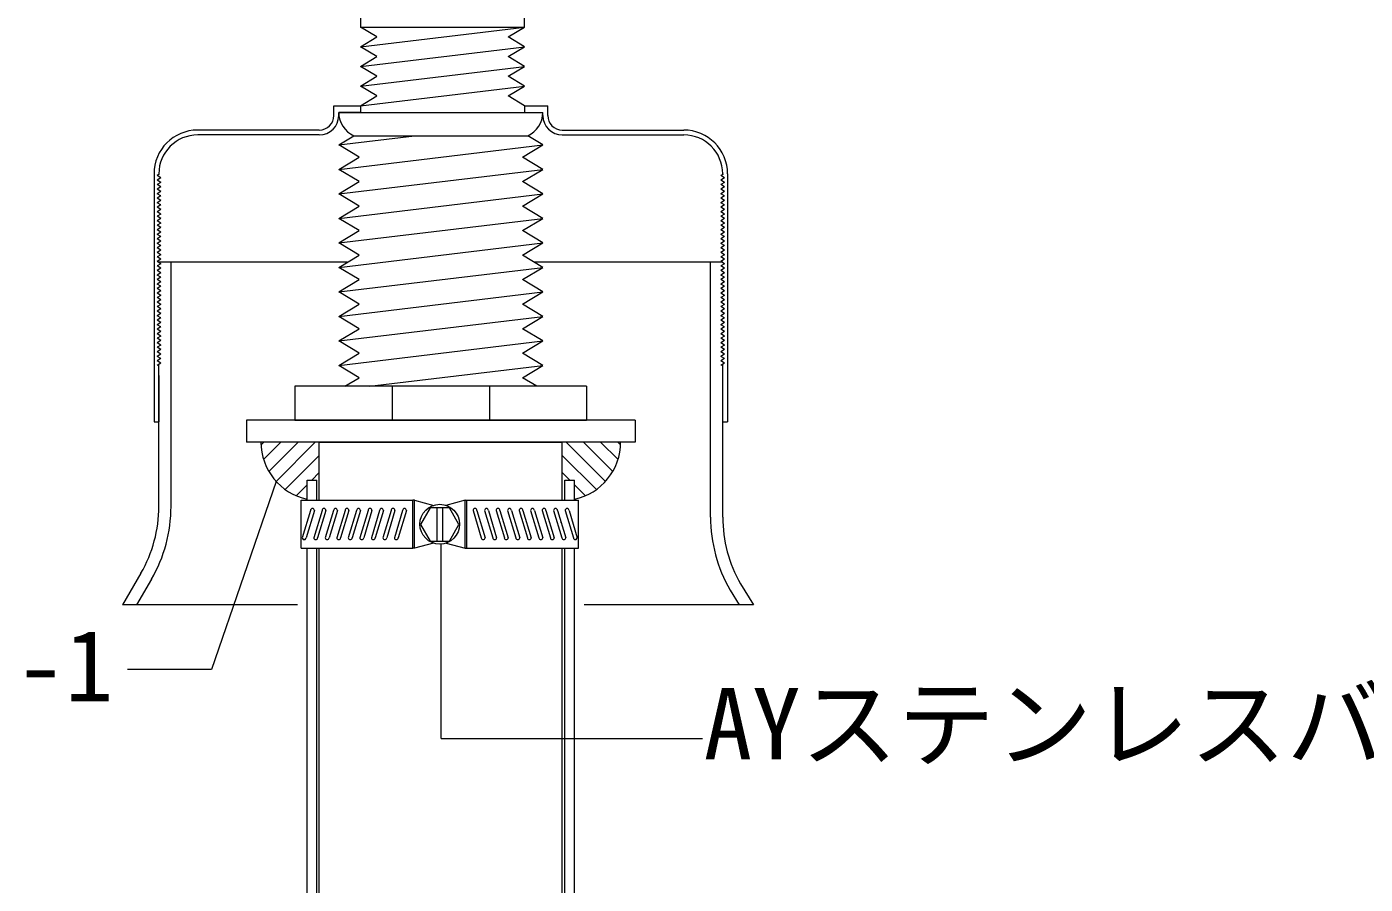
# Model space of a CAD drawing. Units: millimetres, scale not verified. Extents: x -675 to 675, y -471 to 460.
# Drawn here: x -90 to 185.3, y 49.8 to 226.1 of the extents above; entities that cross this region are included whole.
import ezdxf
from ezdxf.enums import TextEntityAlignment as Align

# ---------------------------------------------------------------- set-up
doc = ezdxf.new("R2010")
doc.units = ezdxf.units.MM
doc.header["$LTSCALE"] = 5
for name, color, linetype, lineweight in [('1-4_リベットルーフ', 7, 'Continuous', 9), ('1-7_設備', 7, 'Continuous', 9), ('1-8_下地など', 7, 'Continuous', 9), ('1-9_下地鋼板', 7, 'Continuous', 9), ('1-B_その他', 7, 'Continuous', 9), ('1-D_設備②', 7, 'Continuous', 9), ('E-E', 7, 'Continuous', 9)]:
    doc.layers.add(name, color=color, linetype=linetype, lineweight=lineweight)
doc.styles.add('ＭＳ ゴシック', font='')
doc.styles.get('ＭＳ ゴシック').set_extended_font_data('MS Gothic')

msp = doc.modelspace()

# ---------------------------------------------------------------- linework, layer by layer
at = {"layer": '1-4_リベットルーフ'}
for p, q in [((-32.343, 132.874), (-30.343, 132.874)), ((-32.343, 128.677), (-32.343, 132.874)), ((-30.343, 128.677), (-30.343, 132.874)), ((20.657, 132.874), (22.657, 132.874)), ((20.657, 128.677), (20.657, 132.874)), ((22.657, 128.677), (22.657, 132.874)), ((-32.343, -38.84), (-32.343, 118.879)), ((-32.343, -44.199), (-32.343, 118.879)), ((-30.343, -40.84), (-30.343, 118.879)), ((-30.343, -44.34), (-30.343, 118.879)), ((20.657, -40.84), (20.657, 118.879)), ((20.657, -44.314), (20.657, 118.879)), ((22.657, -38.84), (22.657, 118.879)), ((22.657, -44.314), (22.657, 118.879))]:
    msp.add_line(p, q, dxfattribs=at)
at = {"layer": '1-7_設備'}
for p, q in [((-29.843, 128.677), (-29.843, 140.677)), ((-29.843, 140.677), (20.157, 140.677)), ((20.157, 128.677), (20.157, 140.677)), ((-29.843, -44.34), (-29.843, 118.879)), ((20.157, -44.34), (20.157, 118.879))]:
    msp.add_line(p, q, dxfattribs=at)
at = {"layer": '1-8_下地など'}
for p, q in [((-21.343, 240.336), (-21.343, 226.036)), ((-21.343, 226.036), (12.357, 226.036)), ((-21.343, 217.948), (12.357, 221.992)), ((8.987, 219.97), (12.357, 221.992)), ((-21.343, 217.948), (-17.973, 219.97)), ((-17.973, 215.926), (-21.343, 217.948)), ((-21.343, 213.904), (12.357, 217.948)), ((12.357, 217.948), (8.987, 219.97)), ((8.987, 215.926), (12.357, 217.948)), ((-21.343, 213.904), (-17.973, 215.926)), ((12.357, 213.904), (8.987, 215.926)), ((-17.973, 211.882), (-21.343, 213.904)), ((-21.343, 209.86), (12.357, 213.904)), ((-21.343, 209.86), (-17.973, 211.882)), ((-25.843, 201.82), (-10.256, 203.691)), ((-25.843, 201.82), (-22.726, 203.691)), ((-21.643, 199.3), (-25.843, 201.82)), ((-25.843, 196.78), (16.157, 201.82)), ((16.157, 201.82), (13.04, 203.691)), ((-25.843, 196.78), (-21.643, 199.3)), ((-25.843, 191.74), (16.157, 196.78)), ((-21.643, 194.26), (-25.843, 196.78)), ((-25.843, 191.74), (-21.643, 194.26)), ((-25.843, 186.7), (16.157, 191.74)), ((-21.643, 189.22), (-25.843, 191.74)), ((-25.843, 186.7), (-21.643, 189.22)), ((-25.843, 181.66), (16.157, 186.7)), ((-21.643, 184.18), (-25.843, 186.7)), ((-25.843, 181.66), (-21.643, 184.18)), ((-25.843, 176.62), (16.157, 181.66)), ((-21.643, 179.14), (-25.843, 181.66)), ((-25.843, 176.62), (-21.643, 179.14)), ((-25.843, 171.58), (16.157, 176.62)), ((-21.643, 174.1), (-25.843, 176.62)), ((-25.843, 171.58), (-21.643, 174.1)), ((-25.843, 166.54), (16.157, 171.58)), ((-21.643, 169.06), (-25.843, 171.58)), ((-25.843, 166.54), (-21.643, 169.06)), ((-25.843, 161.5), (16.157, 166.54)), ((-21.643, 164.02), (-25.843, 166.54)), ((-25.843, 161.5), (-21.643, 164.02)), ((-25.843, 156.46), (16.157, 161.5)), ((-21.643, 158.98), (-25.843, 161.5)), ((-25.843, 156.46), (-21.643, 158.98)), ((-21.643, 153.94), (-25.843, 156.46)), ((-19.536, 152.177), (16.157, 156.46)), ((11.957, 153.94), (16.157, 156.46)), ((25.157, 152.177), (-34.843, 152.177)), ((-34.843, 152.177), (-34.843, 145.177)), ((-24.582, 152.177), (-21.643, 153.94)), ((-14.843, 152.177), (-14.843, 145.177)), ((5.157, 152.177), (5.157, 145.177)), ((14.896, 152.177), (11.957, 153.94)), ((25.157, 152.177), (25.157, 145.177)), ((-34.843, 145.177), (25.157, 145.177))]:
    msp.add_line(p, q, dxfattribs=at)
for points in [[(12.357, 226.036), (12.357, 240.336), (-21.343, 240.336)], [(-17.973, 219.97), (-21.343, 221.992), (12.357, 226.036)], [(-21.343, 221.992), (-17.973, 224.014), (-21.343, 226.036)], [(12.357, 221.992), (8.987, 224.014), (12.357, 226.036)], [(12.357, 209.86), (8.987, 211.882), (12.357, 213.904)], [(16.157, 196.78), (11.957, 199.3), (16.157, 201.82)], [(16.157, 191.74), (11.957, 194.26), (16.157, 196.78)], [(16.157, 186.7), (11.957, 189.22), (16.157, 191.74)], [(16.157, 181.66), (11.957, 184.18), (16.157, 186.7)], [(16.157, 176.62), (11.957, 179.14), (16.157, 181.66)], [(16.157, 171.58), (11.957, 174.1), (16.157, 176.62)], [(16.157, 166.54), (11.957, 169.06), (16.157, 171.58)], [(16.157, 161.5), (11.957, 164.02), (16.157, 166.54)], [(16.157, 156.46), (11.957, 158.98), (16.157, 161.5)]]:
    msp.add_lwpolyline(points, dxfattribs=at)
at = {"layer": '1-9_下地鋼板'}
for p, q in [((-26.843, 207.86), (-26.843, 209.86)), ((-26.843, 209.86), (-25.843, 209.86)), ((-25.843, 209.86), (-21.343, 209.86)), ((-21.343, 209.86), (-21.343, 208.503)), ((12.357, 209.86), (12.357, 208.503)), ((12.357, 209.86), (16.157, 209.86)), ((16.157, 209.86), (17.157, 209.86)), ((17.157, 207.86), (17.157, 209.86)), ((-25.843, 207.86), (-25.843, 208.503)), ((-21.343, 208.503), (-25.843, 208.503)), ((12.357, 208.503), (16.157, 208.503)), ((16.157, 207.86), (16.157, 208.503)), ((-29.843, 204.86), (-54.843, 204.86)), ((-29.843, 203.86), (-54.843, 203.86)), ((20.157, 204.86), (45.157, 204.86)), ((20.157, 203.86), (45.157, 203.86)), ((-63.843, 195.86), (-63.843, 144.86)), ((-62.843, 195.731), (-63.225, 195.499)), ((-62.843, 195.86), (-62.843, 195.731)), ((53.157, 195.731), (52.775, 195.499)), ((53.157, 195.86), (53.157, 195.731)), ((53.157, 195.86), (53.157, 195.731)), ((54.157, 195.86), (54.157, 144.86)), ((-62.461, 195.034), (-63.225, 195.499)), ((-62.461, 195.034), (-63.225, 194.569)), ((-62.461, 194.105), (-63.225, 194.569)), ((-62.461, 194.105), (-63.225, 193.64)), ((-62.461, 193.176), (-63.225, 193.64)), ((-62.461, 193.176), (-63.225, 192.711)), ((53.539, 195.034), (52.775, 195.499)), ((53.539, 195.034), (52.775, 194.569)), ((53.539, 194.105), (52.775, 194.569)), ((53.539, 194.105), (52.775, 193.64)), ((53.539, 193.176), (52.775, 193.64)), ((53.539, 193.176), (52.775, 192.711)), ((-62.461, 192.246), (-63.225, 192.711)), ((-62.461, 192.246), (-63.225, 191.782)), ((-62.461, 191.317), (-63.225, 191.782)), ((-62.461, 191.317), (-63.225, 190.852)), ((-62.461, 190.388), (-63.225, 190.852)), ((-62.461, 190.388), (-63.225, 189.923)), ((53.539, 192.246), (52.775, 192.711)), ((53.539, 192.246), (52.775, 191.782)), ((53.539, 191.317), (52.775, 191.782)), ((53.539, 191.317), (52.775, 190.852)), ((53.539, 190.388), (52.775, 190.852)), ((53.539, 190.388), (52.775, 189.923)), ((-62.461, 189.458), (-63.225, 189.923)), ((-62.461, 189.458), (-63.225, 188.994)), ((-62.461, 188.529), (-63.225, 188.994)), ((-62.461, 188.529), (-63.225, 188.064)), ((-62.461, 187.6), (-63.225, 188.064)), ((-62.461, 187.6), (-63.225, 187.135)), ((53.539, 189.458), (52.775, 189.923)), ((53.539, 189.458), (52.775, 188.994)), ((53.539, 188.529), (52.775, 188.994)), ((53.539, 188.529), (52.775, 188.064)), ((53.539, 187.6), (52.775, 188.064)), ((53.539, 187.6), (52.775, 187.135)), ((-62.461, 186.671), (-63.225, 187.135)), ((-62.461, 186.671), (-63.225, 186.206)), ((-62.461, 185.741), (-63.225, 186.206)), ((-62.461, 185.741), (-63.225, 185.277)), ((-62.461, 184.812), (-63.225, 185.277)), ((-62.461, 184.812), (-63.225, 184.347)), ((53.539, 186.671), (52.775, 187.135)), ((53.539, 186.671), (52.775, 186.206)), ((53.539, 185.741), (52.775, 186.206)), ((53.539, 185.741), (52.775, 185.277)), ((53.539, 184.812), (52.775, 185.277)), ((53.539, 184.812), (52.775, 184.347)), ((-62.461, 183.883), (-63.225, 184.347)), ((-62.461, 183.883), (-63.225, 183.418)), ((-62.461, 182.953), (-63.225, 183.418)), ((-62.461, 182.953), (-63.225, 182.489)), ((-62.461, 182.024), (-63.225, 182.489)), ((-62.461, 182.024), (-63.225, 181.56)), ((53.539, 183.883), (52.775, 184.347)), ((53.539, 183.883), (52.775, 183.418)), ((53.539, 182.953), (52.775, 183.418)), ((53.539, 182.953), (52.775, 182.489)), ((53.539, 182.024), (52.775, 182.489)), ((53.539, 182.024), (52.775, 181.56)), ((-62.461, 181.095), (-63.225, 181.56)), ((-62.461, 181.095), (-63.225, 180.63)), ((-62.461, 180.166), (-63.225, 180.63)), ((-62.461, 180.166), (-63.225, 179.701)), ((-62.461, 179.236), (-63.225, 179.701)), ((-62.461, 179.236), (-63.225, 178.772)), ((53.539, 181.095), (52.775, 181.56)), ((53.539, 181.095), (52.775, 180.63)), ((53.539, 180.166), (52.775, 180.63)), ((53.539, 180.166), (52.775, 179.701)), ((53.539, 179.236), (52.775, 179.701)), ((53.539, 179.236), (52.775, 178.772)), ((-62.461, 178.307), (-63.225, 178.772)), ((-62.461, 178.307), (-63.225, 177.842)), ((-62.461, 177.378), (-63.225, 177.842)), ((-62.461, 177.378), (-63.225, 176.913)), ((-62.461, 176.448), (-63.225, 176.913)), ((-62.461, 176.448), (-63.225, 175.984)), ((-24.074, 177.682), (-62.843, 177.682)), ((-60.343, 127.478), (-60.343, 177.682)), ((53.157, 177.682), (14.388, 177.682)), ((50.657, 125.278), (50.657, 177.682)), ((53.539, 178.307), (52.775, 178.772)), ((53.539, 178.307), (52.775, 177.842)), ((53.539, 177.378), (52.775, 177.842)), ((53.539, 177.378), (52.775, 176.913)), ((53.539, 176.448), (52.775, 176.913)), ((53.539, 176.448), (52.775, 175.984)), ((-62.461, 175.519), (-63.225, 175.984)), ((-62.461, 175.519), (-63.225, 175.054)), ((-62.461, 174.59), (-63.225, 175.054)), ((-62.461, 174.59), (-63.225, 174.125)), ((-62.461, 173.661), (-63.225, 174.125)), ((-62.461, 173.661), (-63.225, 173.196)), ((53.539, 175.519), (52.775, 175.984)), ((53.539, 175.519), (52.775, 175.054)), ((53.539, 174.59), (52.775, 175.054)), ((53.539, 174.59), (52.775, 174.125)), ((53.539, 173.661), (52.775, 174.125)), ((53.539, 173.661), (52.775, 173.196)), ((-62.461, 172.731), (-63.225, 173.196)), ((-62.461, 172.731), (-63.225, 172.267)), ((-62.461, 171.802), (-63.225, 172.267)), ((-62.461, 171.802), (-63.225, 171.337)), ((-62.461, 170.873), (-63.225, 171.337)), ((-62.461, 170.873), (-63.225, 170.408)), ((53.539, 172.731), (52.775, 173.196)), ((53.539, 172.731), (52.775, 172.267)), ((53.539, 171.802), (52.775, 172.267)), ((53.539, 171.802), (52.775, 171.337)), ((53.539, 170.873), (52.775, 171.337)), ((53.539, 170.873), (52.775, 170.408)), ((-62.461, 169.943), (-63.225, 170.408)), ((-62.461, 169.943), (-63.225, 169.479)), ((-62.461, 169.014), (-63.225, 169.479)), ((-62.461, 169.014), (-63.225, 168.549)), ((-62.461, 168.085), (-63.225, 168.549)), ((-62.461, 168.085), (-63.225, 167.62)), ((53.539, 169.943), (52.775, 170.408)), ((53.539, 169.943), (52.775, 169.479)), ((53.539, 169.014), (52.775, 169.479)), ((53.539, 169.014), (52.775, 168.549)), ((53.539, 168.085), (52.775, 168.549)), ((53.539, 168.085), (52.775, 167.62)), ((-62.461, 167.155), (-63.225, 167.62)), ((-62.461, 167.155), (-63.225, 166.691)), ((-62.461, 166.226), (-63.225, 166.691)), ((-62.461, 166.226), (-63.225, 165.762)), ((-62.461, 165.297), (-63.225, 165.762)), ((-62.461, 165.297), (-63.225, 164.832)), ((53.539, 167.155), (52.775, 167.62)), ((53.539, 167.155), (52.775, 166.691)), ((53.539, 166.226), (52.775, 166.691)), ((53.539, 166.226), (52.775, 165.762)), ((53.539, 165.297), (52.775, 165.762)), ((53.539, 165.297), (52.775, 164.832)), ((-62.461, 164.368), (-63.225, 164.832)), ((-62.461, 164.368), (-63.225, 163.903)), ((-62.461, 163.438), (-63.225, 163.903)), ((-62.461, 163.438), (-63.225, 162.974)), ((-62.461, 162.509), (-63.225, 162.974)), ((-62.461, 162.509), (-63.225, 162.044)), ((53.539, 164.368), (52.775, 164.832)), ((53.539, 164.368), (52.775, 163.903)), ((53.539, 163.438), (52.775, 163.903)), ((53.539, 163.438), (52.775, 162.974)), ((53.539, 162.509), (52.775, 162.974)), ((53.539, 162.509), (52.775, 162.044)), ((-62.461, 161.58), (-63.225, 162.044)), ((-62.461, 161.58), (-63.225, 161.115)), ((-62.461, 160.65), (-63.225, 161.115)), ((-62.461, 160.65), (-63.225, 160.186)), ((-62.461, 159.721), (-63.225, 160.186)), ((-62.461, 159.721), (-63.225, 159.256)), ((53.539, 161.58), (52.775, 162.044)), ((53.539, 161.58), (52.775, 161.115)), ((53.539, 160.65), (52.775, 161.115)), ((53.539, 160.65), (52.775, 160.186)), ((53.539, 159.721), (52.775, 160.186)), ((53.539, 159.721), (52.775, 159.256)), ((-62.461, 158.792), (-63.225, 159.256)), ((-62.461, 158.792), (-63.225, 158.327)), ((-62.461, 157.863), (-63.225, 158.327)), ((-62.461, 157.863), (-63.225, 157.398)), ((-62.461, 156.933), (-63.225, 157.398)), ((53.539, 158.792), (52.775, 159.256)), ((53.539, 158.792), (52.775, 158.327)), ((53.539, 157.863), (52.775, 158.327)), ((53.539, 157.863), (52.775, 157.398)), ((53.539, 156.933), (52.775, 157.398)), ((-62.461, 156.933), (-63.225, 156.469)), ((-62.843, 127.478), (-62.843, 156.701)), ((-62.843, 154.378), (-62.843, 144.86)), ((53.539, 156.933), (52.775, 156.469)), ((53.157, 125.278), (53.157, 156.701)), ((-63.843, 144.86), (-62.843, 144.86)), ((53.157, 144.86), (54.157, 144.86)), ((-66.527, 113.728), (-70.298, 107.197)), ((-64.362, 112.478), (-67.411, 107.197)), ((54.676, 110.278), (56.555, 107.197)), ((56.811, 111.58), (59.483, 107.197)), ((-34.343, 107.197), (-70.298, 107.197)), ((59.483, 107.197), (24.657, 107.197))]:
    msp.add_line(p, q, dxfattribs=at)
for centre, radius, start, end in [((-29.843, 207.86), 3, 270, 0), ((-29.843, 207.86), 4, 270, 0), ((20.157, 207.86), 4, 180, 270), ((20.157, 207.86), 3, 180, 270), ((-54.843, 195.86), 9, 90, 180), ((-54.843, 195.86), 8, 90, 180), ((45.157, 195.86), 9, 0, 90), ((45.157, 195.86), 8, 0, 90), ((-90.343, 127.478), 27.5, 330, 0), ((-90.343, 127.478), 30, 330, 0), ((80.657, 125.278), 30, 180, 210), ((80.657, 125.278), 27.5, 180, 210)]:
    msp.add_arc(centre, radius, start, end, dxfattribs=at)
at = {"layer": '1-B_その他'}
for p, q in [((-25.843, 208.503), (16.157, 208.503)), ((-22.726, 203.691), (13.04, 203.691)), ((-41.83, 140.116), (-41.269, 140.677)), ((-41.301, 137.11), (-37.734, 140.677)), ((-40.222, 134.653), (-34.198, 140.677)), ((-38.728, 132.611), (-30.663, 140.677)), ((29.042, 132.611), (20.977, 140.677)), ((30.536, 134.653), (24.512, 140.677)), ((31.615, 137.11), (28.048, 140.677)), ((32.144, 140.116), (31.583, 140.677)), ((-36.861, 130.943), (-29.843, 137.961)), ((27.175, 130.943), (20.157, 137.961)), ((-31.394, 132.874), (-29.843, 134.425)), ((21.708, 132.874), (20.157, 134.425)), ((-34.606, 129.663), (-32.343, 131.925)), ((24.92, 129.663), (22.657, 131.925))]:
    msp.add_line(p, q, dxfattribs=at)
for centre, radius, start, end in [((-20.57, 208.503), 5.273, 180, 245.867), ((10.884, 208.503), 5.273, 294.133, 0), ((-29.843, 140.677), 12, 180, 257.9753), ((20.157, 140.677), 12, 282.0247, 0)]:
    msp.add_arc(centre, radius, start, end, dxfattribs=at)
at = {"layer": '1-D_設備②'}
for p, q in [((35.157, 145.177), (35.157, 140.677)), ((35.157, 140.677), (-44.843, 140.677)), ((-33.586, 128.748), (-10.6, 128.748)), ((-33.586, 118.879), (-33.586, 128.748)), ((-10.271, 128.748), (-10.6, 128.748)), ((-10.6, 118.879), (-10.6, 128.748)), ((-10.271, 128.748), (-6.278, 127.678)), ((-10.271, 118.879), (-10.271, 128.748)), ((-7.029, 127.194), (-9.003, 123.776)), ((-3.082, 127.194), (-7.029, 127.194)), ((-5.648, 127.194), (-5.648, 120.357)), ((-4.463, 127.194), (-4.463, 120.357)), ((0.16, 128.748), (-3.833, 127.678)), ((-1.108, 123.776), (-3.082, 127.194)), ((0.16, 128.748), (0.489, 128.748)), ((0.16, 118.879), (0.16, 128.748)), ((0.489, 118.879), (0.489, 128.748)), ((0.489, 128.748), (23.474, 128.748)), ((23.474, 118.879), (23.474, 128.748)), ((-31.646, 126.645), (-33.341, 121.036)), ((-30.856, 126.645), (-32.551, 121.036)), ((-29.278, 126.645), (-30.972, 121.036)), ((-28.488, 126.645), (-30.183, 121.036)), ((-26.909, 126.645), (-28.604, 121.036)), ((-26.12, 126.645), (-27.814, 121.036)), ((-24.541, 126.645), (-26.236, 121.036)), ((-23.751, 126.645), (-25.446, 121.036)), ((-22.172, 126.645), (-23.867, 121.036)), ((-21.383, 126.645), (-23.078, 121.036)), ((-19.804, 126.645), (-21.499, 121.036)), ((-19.014, 126.645), (-20.709, 121.036)), ((-17.435, 126.645), (-19.13, 121.036)), ((-16.646, 126.645), (-18.341, 121.036)), ((-15.067, 126.645), (-16.762, 121.036)), ((-14.278, 126.645), (-15.972, 121.036)), ((-12.698, 126.645), (-14.393, 121.036)), ((-11.909, 126.645), (-13.604, 121.036)), ((1.798, 126.645), (3.493, 121.036)), ((2.587, 126.645), (4.282, 121.036)), ((4.166, 126.645), (5.861, 121.036)), ((4.956, 126.645), (6.651, 121.036)), ((6.535, 126.645), (8.23, 121.036)), ((7.324, 126.645), (9.019, 121.036)), ((8.903, 126.645), (10.598, 121.036)), ((9.692, 126.645), (11.387, 121.036)), ((11.272, 126.645), (12.966, 121.036)), ((12.061, 126.645), (13.756, 121.036)), ((13.64, 126.645), (15.335, 121.036)), ((14.429, 126.645), (16.124, 121.036)), ((16.008, 126.645), (17.703, 121.036)), ((16.798, 126.645), (18.493, 121.036)), ((18.377, 126.645), (20.072, 121.036)), ((19.166, 126.645), (20.861, 121.036)), ((19.904, 124.088), (19.954, 124.139)), ((20.745, 126.645), (22.44, 121.036)), ((21.535, 126.645), (23.23, 121.036)), ((-9.003, 123.776), (-7.029, 120.357)), ((-3.082, 120.357), (-1.108, 123.776)), ((-33.586, 118.879), (-10.6, 118.879)), ((-10.271, 118.879), (-10.6, 118.879)), ((-6.343, 119.932), (-10.271, 118.879)), ((-7.029, 120.357), (-3.082, 120.357)), ((-3.768, 119.932), (0.16, 118.879)), ((0.16, 118.879), (0.489, 118.879)), ((0.489, 118.879), (23.474, 118.879))]:
    msp.add_line(p, q, dxfattribs=at)
msp.add_lwpolyline([(35.157, 145.177), (-44.843, 145.177), (-44.843, 140.677)], dxfattribs=at)
msp.add_circle((-5.056, 123.813), 4.09, dxfattribs=at)
for centre, start, end in [((-31.251, 126.645), 0, 180), ((-28.883, 126.645), 0, 180), ((-26.514, 126.645), 0, 180), ((-24.146, 126.645), 0, 180), ((-21.778, 126.645), 0, 180), ((-19.409, 126.645), 0, 180), ((-17.041, 126.645), 0, 180), ((-14.672, 126.645), 0, 180), ((-12.304, 126.645), 0, 180), ((2.193, 126.645), 0, 180), ((4.561, 126.645), 0, 180), ((6.929, 126.645), 0, 180), ((9.298, 126.645), 0, 180), ((11.666, 126.645), 0, 180), ((14.035, 126.645), 0, 180), ((16.403, 126.645), 0, 180), ((18.772, 126.645), 0, 180), ((21.14, 126.645), 0, 180), ((-32.946, 121.036), 179.97, 0), ((-30.578, 121.036), 180, 0), ((-28.209, 121.036), 180, 0), ((-25.841, 121.036), 180, 0), ((-23.472, 121.036), 180, 0), ((-21.104, 121.036), 180, 0), ((-18.736, 121.036), 180, 0), ((-16.367, 121.036), 180, 0), ((-13.999, 121.036), 180, 0), ((3.887, 121.036), 180, 0), ((6.256, 121.036), 180, 0), ((8.624, 121.036), 180, 0), ((10.993, 121.036), 180, 0), ((13.361, 121.036), 180, 0), ((15.73, 121.036), 180, 0), ((18.098, 121.036), 180, 0), ((20.466, 121.036), 180, 0), ((22.835, 121.036), 180, 0.03)]:
    msp.add_arc(centre, 0.395, start, end, dxfattribs=at)
at = {"layer": 'E-E'}
for q in [(-4.743, 119.736), (48.986, 79.729)]:
    msp.add_line((-4.743, 79.729), q, dxfattribs=at)
msp.add_lwpolyline([(-38.728, 132.611), (-51.995, 93.924), (-69.315, 93.924)], dxfattribs=at)

# ---------------------------------------------------------------- texts
at = {"layer": 'E-E', "style": 'ＭＳ ゴシック'}
for s, p in [('AYシールMS-1', (-192.022, 82.993)), ('AYステンレスバンド76φ', (49.24, 71.043))]:
    msp.add_text(s, height=14.66, dxfattribs=at).set_placement(p, align=Align.BOTTOM_LEFT)

doc.saveas('drawing.dxf')
